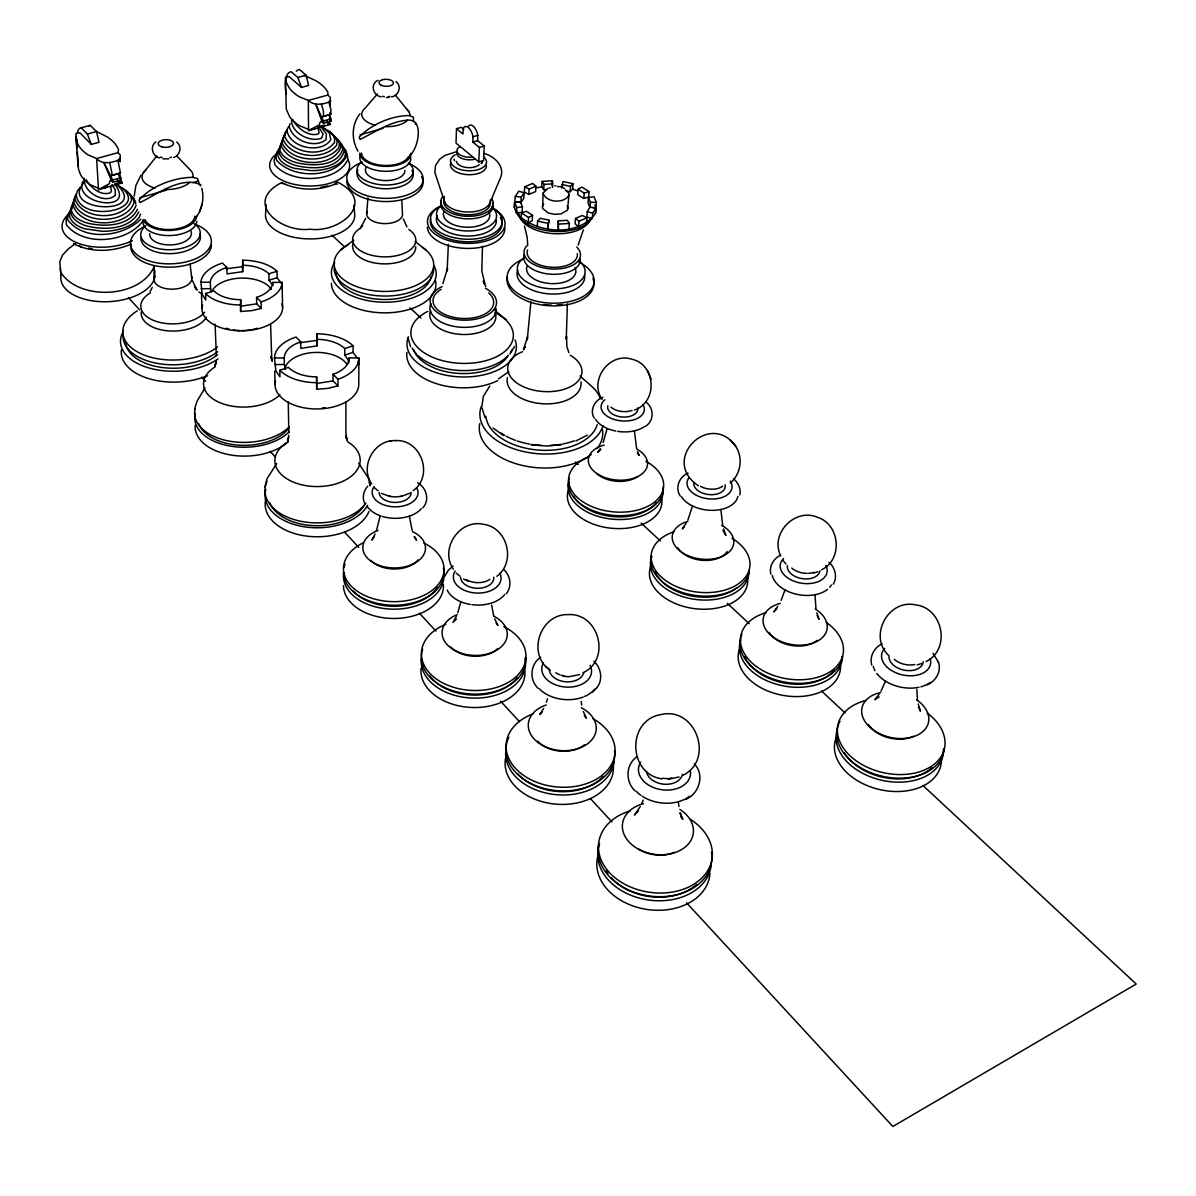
<?xml version="1.0" encoding="UTF-8"?>
<svg xmlns="http://www.w3.org/2000/svg" width="1196" height="1196" viewBox="0 0 1196 1196"><rect width="100%" height="100%" fill="white"/><g stroke="black" fill="none" stroke-linecap="round" stroke-linejoin="round"><path stroke-width="1.5" d="M348.784 362.837L348.006 359.607L344.747 355.122L344.747 348.574L353.074 345.794L353.059 352.342L357.32 358.157M345.913 401.811L345.883 432.474L346.825 440.098L345.764 435.508L347.363 440.158M349.172 361.177L349.187 357.888L358.905 357.888L358.77 383.991A41.875 24.563 -0.3 0 1 314.04 408.912A41.875 24.563 -0.3 0 1 275.484 380.911M721.009 510.752L722.728 525.612M279.819 370.237L288.4 367.366A32.471 18.762 -0.2 0 0 316.641 376.875L316.611 382.645A42.219 24.398 -0.2 0 1 279.819 370.237L279.954 376.83L275.872 370.88L274.467 357.933A42.219 24.398 -0.2 0 1 295.995 337.033L300.749 341.817L300.824 348.365L316.91 345.883L316.94 340.382L299.449 342.789M353.074 345.794A42.219 24.398 -0.2 0 0 316.88 333.848L316.85 339.35A32.471 18.762 -0.2 0 1 344.747 348.574M316.671 389.268L316.701 383.482L333.056 380.896L337.99 385.874L327.719 388.401L316.671 389.268L316.641 376.875M330.275 105.412L330.29 97.28L327.868 95.067L327.883 92.137L326.254 89.64A61.983 30.423 -0.1 0 0 315.789 80.685L304.113 75.288M134.206 196.159L135.896 185.455L140.964 175.259M916.854 689.434L917.467 700.557M153.955 278.683L154.179 265.796M77.232 133.219A27.643 9.12 72.4 0 1 81.149 127.778L90.253 125.356L96.457 131.575L99.074 142.279L91.33 144.372L79.773 132.666L75.916 133.698L76.155 139.454L78.233 144.94A64.18 31.993 -1.8 0 0 87.846 154.762L96.592 158.545L98.521 189.641L122.007 183.033L122.037 181.897L117.567 181.344A6.443 2.243 72.9 0 1 117.612 179.863M288.52 126.836L286.965 129.736C288.52 147.766 321.485 154.777 330.829 139.543L329.289 132.92L322.307 126.791M119.66 176.679L119.749 172.957M120.034 161.789L120.273 155.061L118.045 152.654L118.494 149.47L117.148 146.749A65.78 33.025 -3 0 0 107.431 137.047L95.904 131.201M448.365 244.343L447.125 270.939L447.543 268.472L442.819 283.766M463.869 129.437L461.267 127.314L456.498 128.705L456.02 143.086L478.819 161.923L483.603 160.488L484.201 146.017L477.608 140.635L477.817 135.342A9.912 4.754 73.8 0 0 473.601 126.507A9.912 4.754 73.8 0 0 468.518 126.253M814.939 594.576L816.046 609.452M98.76 188.415L90.089 184.603A63.627 32.337 -1.9 0 1 80.551 174.691L78.473 169.144L77.366 152.221M478.819 161.923L479.402 147.452L472.809 142.04L473.003 136.763A9.927 4.739 73.7 0 0 468.279 127.449A9.927 4.739 73.7 0 0 463.181 128.734L462.987 134.012L456.498 128.705M482.466 246.271L481.809 271.029L485.621 286.681M282.585 308.015L282.106 282.376L272.763 282.361A31.245 17.207 -1.1 0 1 256.542 297.356L261.087 301.93L261.251 308.419L251.28 310.706L240.62 311.483L240.68 299.688A31.245 17.207 -1.1 0 1 213.92 290.897L205.563 293.498L205.832 299.987L202.154 294.515L200.913 282.211A40.619 22.365 -1.1 0 1 222.471 263.09L226.836 267.485L227.076 273.914L242.639 271.686L242.698 260.22A40.619 22.365 -1.1 0 1 277.009 271.268L277.143 277.696L281 283.048M242.639 271.686L242.698 260.22M240.62 311.483L240.68 299.688M514.31 207.342L514.594 201.945L520.589 201.975L522.383 206.788L522.099 212.2L516.388 212.993L514.31 207.342L515.312 196.353L518.765 191.181L524.117 192.78L523.833 198.162L520.903 202.587L515.042 201.735M329.513 119.72L329.902 112.559M514.594 201.945L516.672 207.581L516.388 212.993C535.18 233.728 578.326 237.481 595.518 213.366L596.356 202.348L594.023 196.757L588.402 197.534L588.013 202.916L589.987 207.7L590.39 202.318L588.402 197.534M520.903 202.587L521.202 197.191L524.117 192.78M521.142 218.315L521.426 212.903L526.464 211.318L532.549 215.235L532.25 220.647L528.258 222.919L528.572 217.493L532.549 215.235M524.67 186.8L524.371 192.167L528.856 194.395L535.629 191.539L535.943 186.172L532.624 183.466L524.67 186.8L529.155 189.028L535.943 186.172M528.856 194.395L529.155 189.028M530.875 302.005L527.242 339.843L527.556 336.928L523.414 349.785L525.343 346.601L523.669 349.232M537.273 226.493L537.602 221.066L540.248 218.255L549.024 220.184L547.559 228.765L549.024 220.184M546.662 189.581L543.717 189.775L541.758 186.77L542.087 181.403L552.417 180.746L552.657 187.413M565.663 189.94L568.713 193.199L568.982 194.978L567.472 210.212L561.059 213.905L554.495 214.338L548.127 212.948L542.55 208.373L543.119 193.064L547.424 188.594M543.717 189.775L544.03 184.408L542.087 181.403M327.121 121.11A6.144 2.631 73.8 0 0 326.957 122.575L330.38 123.323L329.961 124.534L308.553 130.558L308.329 100.419L299.568 96.921A60.712 29.451 0.9 0 1 289.193 87.876L286.502 82.838L285.515 77.546L289.043 76.604L301.512 87.398L308.568 85.484L306.146 75.243L299.463 69.517A26.327 11.377 74.9 0 0 296.294 71.207M552.089 186.098L552.417 180.746M558.263 220.871L558.383 229.557L558.263 220.871L567.293 220.273L569.341 223.413L568.967 228.84M561.657 188.086L562.972 181.523L573.019 183.691L572.66 189.058L570.133 191.734L565.828 190.807M570.133 191.734L570.492 186.367L573.019 183.691M567.367 303.904L566.276 339.305L566.53 336.39L566.889 346.661L568.907 352.641M575.5 218.419L575.127 223.831L578.58 226.657L578.969 221.245L575.5 218.419L582.317 215.459L586.952 217.762L586.548 223.174M578.102 189.297L577.728 194.664L583.827 198.476L588.701 196.921L589.09 191.569L581.929 187.114L578.102 189.297L584.216 193.094L589.09 191.569M583.827 198.476L584.216 193.094M587.251 211.587L586.862 216.999L592.319 218.629L592.723 213.217L595.922 207.969L590.002 207.117L587.251 211.587L592.723 213.217M595.518 213.366L595.922 207.969M366.664 213.949L367.934 197.863M119.824 161.52L120.138 158.066L117.881 160.369C111.183 162.776 101.899 164.719 96.592 158.545L118.045 152.654M291.45 120.617C292.123 133.354 310.198 142.683 321.634 138.168L323.099 134.027L318.39 126.507M288.729 435.224L287.982 440.307L288.714 437.243M330.006 104.994L330.559 100.045L328.855 102.109C322.337 104.53 313.741 105.876 308.329 100.419L327.868 95.067M481.913 406.55L483.319 396.414L489.807 386.009M380.044 516.403L376.411 530.83M196.099 217.253C202.303 209.151 204.441 198.147 201.765 188.295M607 429.14L603.203 442.415M410.467 154.987C418.51 147.183 424.565 117.731 406.67 120.213C389.776 121.753 374.184 132.517 360.235 139.379A2.556 1.57 79.2 0 1 359.263 137.047C371.164 124.414 391.869 115.399 409.72 115.593L409.899 114.786A24.084 11.975 1.4 0 0 406.356 108.806M460.624 602.62L457.769 612.845M281.897 141.158L280.985 145.224C289.178 166.827 333.4 169.174 341.234 146.57L339.933 142.459L336.689 138.601M84.363 178.189C82.315 191.898 105.039 205.069 115.294 195.247L115.279 189.76L111.946 184.528M578.116 245.135L583.334 229.931M692.439 506.207L687.864 520.036M264.899 487.265L266.977 478.789L276.71 463.51M215.743 363.195L215.131 365.647L216.386 361.312M739.861 494.905C741.191 488.701 738.007 482.556 733.417 478.535M280.103 146.181L278.952 150.487A33.742 17.163 0.3 0 0 295.233 165.332C311.139 169.369 338.333 170.415 344.089 151.249A33.757 17.178 0.3 0 0 340.845 144.163M785.025 589.718L781.152 600.437M266.215 204.576L265.497 214.697A44.641 23.666 0.1 0 0 309.884 238.916A44.641 23.666 0.1 0 0 354.749 215.101L353.971 204.994M194.559 409.361L196.862 401.572L204.92 387.953M75.976 194.111L74.765 198.162C80.76 220.438 123.906 221.723 131.56 200.076C131.186 193.333 125.057 188.938 119.271 186.696M136.075 205.473C127 228.63 79.385 228.989 72.672 204.157L74.212 199.732M279.146 148.827L277.771 153.252A32.92 16.774 0.3 0 0 294.216 168.277L311.289 170.639A34.624 17.641 0.3 0 0 341.024 161.998L344.448 157.857L345.614 153.417A32.905 16.759 0.3 0 0 341.144 144.91M546.348 702.261L547.469 698.823M74.9 196.936L73.494 201.182C79.908 224.923 125.565 225.237 134.057 202.752L133.234 198.446L130.424 194.395L125.834 190.882M290.045 123.681L289.193 126.283C292.138 140.53 314.907 149.186 326.089 139.498L326.388 133.877L321.769 127.673M199.657 211.468L200.734 208.194M201.092 207.117L202.229 203.679M200.36 185.933L200.838 184.782C181.314 175.498 156.676 194.634 140.052 202.513A2.691 1.465 77.9 0 1 139.065 200.046C151.264 185.993 173.809 177.546 192.75 177.322L193.049 176.44A25.535 13.096 -1.6 0 0 190.224 169.892L176.933 156.108M154.448 265.871C141.188 298.492 79.1 301.257 60.667 272.284L59.8 261.76L62.476 255.167L68.157 249.067L75.527 243.491M137.525 209.255C128.585 227.016 103.006 227.21 86.052 222.695A34.669 18.045 -2.6 0 1 71.401 207.072L73.18 202.528M138.841 211.856C129.661 230.17 103.275 230.409 85.813 225.73A35.701 18.613 -2.6 0 1 70.728 209.614L72.567 204.92M568.982 194.978C564.632 203.993 545.839 202.842 543.119 193.064M542.311 206.579L543.672 204.097M365.662 218.36L360.25 228.526L362.657 225.341L361.327 226.926M275.887 155.375L274.138 160.085L274.901 164.779C290.912 184.244 337.003 183.496 348.006 159.232L347.019 154.583L344.747 151.728M287.563 440.382L288.415 438.08M643.194 800.139L641.878 803.473M140.53 214.114L139.304 217.328L135.103 221.858A36.642 19.121 -2.7 0 1 102.497 231.336L84.796 228.795A34.834 18.194 -2.7 0 1 69.562 212.484L71.64 207.67M885.429 681.346L881.004 691.109M489.882 202.946L500.675 177.367C505.071 166.08 494.112 156.048 484.021 153.477M214.682 365.767L215.624 363.584M143.52 220.124C128.136 242.833 83.451 247.228 66.333 224.624L66.184 219.511L68.695 214.398M82.913 181.388C72.717 204.142 134.834 213.441 115.833 185.649M456.468 616.119L452.836 622.473L456.543 619.02M152.236 287.444L150.143 291.54M415.371 124.22L415.879 123.143M375.081 533.999L371.941 540.084L374.139 536.526L373.406 537.438M107.55 185.888L105.412 188.056L103.379 188.235M596.998 687.536C603.262 679.597 601.08 667.772 593.874 661.224M506.327 593.665C512.112 586.578 510.587 575.68 503.935 569.715M444.972 575.934L448.186 570.417L453.06 566.007M640.294 806.538L634.538 815.044L638.081 811.023L637.214 811.755M543.687 708.481L539.725 714.55L542.132 712.069M422.831 507.837C430.082 500.107 426.359 487.43 417.539 482.736M509.974 354.046L514.534 346.526M833.163 584.261C837.738 577.13 835.077 567.532 828.963 562.24M686.28 522.966L682.273 528.991L684.306 526.958M600.243 448.709L597.731 452.327L600.855 449.472M287.1 129.691L285.037 132.891L284.633 136.434C292.033 153.761 323.339 157.992 334.432 142.503L334.716 138.93L333.295 135.298L330.29 131.844L321.784 126.985M879.195 694.158L874.71 699.81L879.135 696.954M777.789 606.417L773.797 611.963L776.757 608.689L775.89 609.467M482.481 161.894L481.24 163.643L481.659 163.045M286.173 132.352L283.751 135.731L283.108 139.454C290.987 158.291 324.52 160.967 336.644 145.09L337.152 141.352L335.822 137.555L328.182 130.857M367.725 486.219C363.674 490.689 361.984 497.297 364.466 502.948M285.321 134.879L282.63 138.452L281.837 142.369C290.165 162.507 325.79 164.345 338.767 147.87L339.41 143.939L338.109 139.977L331.352 133.803M360.011 113.755C351.564 124.16 351.176 139.723 357.978 151.115M79.908 187.652L77.262 191.136L76.335 194.993C80.072 225.311 157.08 209.001 116.894 184.633C150.442 215.998 58.754 212.679 83.615 182.973M407.447 120.198L406.999 120.781A24.084 11.975 1.4 0 1 386.323 126.686L385.037 126.597M334.461 184.588L336.345 182.226M143.356 172.762L156.855 155.988M281.867 183.661L282.615 182.719M282.959 141.278L280.836 143.849L279.714 148.035A32.755 16.639 0.4 0 0 295.532 162.417C310.96 166.319 337.332 167.35 342.953 148.782A32.77 16.654 0.3 0 0 338.498 140.65M377.443 94.021L364.81 108.447A24.084 11.975 1.4 0 0 374.124 124.952L375.649 125.281M189.641 182.36L189.073 183.003A25.535 13.096 -1.6 0 1 166.244 189.521L164.899 189.417M280.312 147.915L277.382 151.1L275.753 155.659L276.575 160.234C292.945 179.251 335.613 178.907 347.094 155.136L346.078 150.606L339.993 144.641M155.824 141.92C149.5 146.331 152.445 156.512 159.726 157.962M592.498 692.215L597.312 687.207M140.814 219.212C122.919 237.077 84.064 241.607 67.783 219.944L67.574 214.966L72.298 207.7M730.218 483.02C742.073 473.452 743.718 453.747 732.834 442.939M540.682 657.292C530.187 664.109 529.036 679.791 538.036 688.268M636.451 757.068C625.568 765.036 625.359 781.81 635.001 790.855M496.848 576.308C516.403 561.881 507.508 527.331 483.393 524.282C459.369 518.84 439.321 549.114 453.404 569.161M645.182 426.479C654.197 421.336 654.347 408.06 646.034 402.185M413.173 490.614C434.178 475.784 420.992 438.812 395.338 440.606M340.651 250.024L353.762 240.187M98.521 189.641L109.479 183.616A6.458 2.228 72.9 0 1 112.813 182.33L120.916 180.058L120.766 177.741L118.763 173.57L110.645 175.827L103.858 162.566L111.512 180.82L110.645 175.827L120.452 172.837L117.881 160.369M281.299 182.704C242.564 203.066 281.523 233.115 309.854 229.184C339.604 233.414 377.921 202.184 337.347 182.016M308.553 130.558L319.601 124.638A6.159 2.616 73.8 0 1 323.533 123.203L330.918 121.125L330.903 118.867L328.9 114.921L321.515 116.984L315.729 104.127L322.143 121.798L321.515 116.984L330.888 114.113L330.873 109.314L328.855 102.109M498.448 378.833L508.898 371.687M927.199 684.874C935.795 681.197 941.805 671.21 938.352 661.986M926.078 661.582C951.298 649.114 942.956 607.643 915.329 604.862C888.18 598.852 868.087 636.496 888.673 655.393M377.996 80.311C369.818 83.855 373.003 95.77 381.165 96.846M685.114 799.616C699.062 794.338 705.221 774.963 694.308 763.9M682.752 775.367C715.044 759.879 695.698 705.984 660.835 714.595C626.525 720.231 627.945 774.335 662.076 778.88M882.095 643.852C874.246 647.395 869.268 656.589 871.749 665.051M821.637 569.745C843.344 559.339 839.981 523.953 817.077 517.15C794.518 507.762 769.671 534.074 780.764 555.856M314.787 128.764L311.633 129.646M582.93 672.75C611.515 659.998 599.032 612.472 568.04 614.624C539.919 613.683 526.39 654.84 550.28 670.209M780.181 555.452C773.363 558.667 768.923 566.665 770.822 574.155M688.074 473.123C679.283 476.486 674.694 488.013 680.3 496.026M575.874 440.965L587.371 435.15M634.493 410.034C657.935 402.08 656.096 364.631 631.981 359.249C609.661 351.818 588.656 379.954 602.096 399.419M602.784 397.326C594.666 400.212 589.314 410.437 594.277 418.226M409.794 493.23L400.914 496.534M173.674 157.468C180.118 155.45 182.405 146.241 176.739 142.07M578.969 221.245L586.952 217.762M120.452 172.837L118.763 173.57L119.331 176.888M328.9 114.921L330.888 114.113M131.231 244.044C113.216 252.012 91.225 252.924 73.494 243.7M391.421 96.936C398.567 95.919 402.26 86.157 395.966 81.627M344.747 355.122L353.059 352.342M679.074 776.952L668.056 779.358M917.227 664.931L921.907 663.406M242.444 265.258A31.245 17.207 -1.1 0 1 268.891 273.794L269.025 280.238L277.143 277.696M268.891 273.794L277.009 271.268M548.815 188.161L550.205 187.727M579.716 674.559L569.057 676.712L563.361 676.263M813.37 573.138L817.944 571.748M479.402 147.452L484.201 146.017M472.809 142.04L477.608 140.635M473.003 136.763L477.817 135.342M139.738 197.789L166.394 190.179M193.034 182.569L198.357 181.044L197.594 178.593L192.75 177.322M360.056 134.849L383.079 128.286M112.813 182.33L112.648 180.013L120.766 177.741M323.533 123.203L323.518 120.946L330.903 118.867M114.696 183.93L120.019 182.45L122.007 183.033M319.183 126.462L324.475 124.967M81.149 127.778L87.338 134.027L96.457 131.575M286.143 93.841A26.387 10.794 73.3 0 1 291.166 71.73L297.834 77.471L306.146 75.243M395.532 440.606C374.094 439.44 359.413 466.515 371.732 483.946M261.251 308.419L256.721 303.844L240.889 306.176M225.969 268.801L242.893 266.633M537.049 187.802L541.758 186.77M320.588 187.443L327.51 185.978M457.231 151.503L445.062 155.375L439.694 159.188L435.553 165.407L434.866 172.508L444.897 202.737M516.672 207.581L522.383 206.788M561.686 444.718L546.587 446.003L531.174 444.822M390.15 441.04L391.854 440.92M558.726 224.13L569.341 223.413M544.03 184.408L552.881 183.84M168.666 158.859L163.045 158.829M386.323 97.564L388.969 97.414M274.467 357.933L284.244 357.933A32.471 18.762 -0.2 0 1 300.749 341.817M274.617 364.526L284.364 364.511L285.351 369.4M200.913 282.211L210.317 282.226A31.245 17.207 -1.1 0 1 226.836 267.485M201.197 288.685L210.571 288.699L211.079 291.689M554.809 185.843L555.766 185.858M590.39 202.318L596.356 202.348M592.977 207.715L595.952 207.73L594.786 204.92M557.351 186.486L562.613 186.875M409.72 115.593L413.382 117.208L413.457 121.544M515.312 196.353L521.202 197.191M561.896 184.513L570.492 186.367M537.602 221.066L547.888 223.323M155.151 188.011L153.581 187.667A25.535 13.096 -1.6 0 1 146.256 169.623M88.743 247.976L92.271 248.798M390.509 496.579L381.375 493.38M327.988 123.98L329.961 124.534M308.628 129.422L299.927 125.909A60.204 29.78 0.9 0 1 289.641 116.774L286.263 109.015L285.515 77.546M572.66 189.058L577.1 190.762M282.032 182.913C299 190.941 319.616 191.121 336.719 183.377L337.123 184.528M463.54 579.058L468.04 581.211M521.426 212.903L528.572 217.493M563.301 187.862L564.602 188.729M736.018 446.497C709.886 409.66 659.489 460.116 698.419 485.755M497.192 313.367L506.087 319.481M80.775 246.735L81.627 247.333L79.429 245.614M493.096 427.989L503.277 435.434M130.02 195.023L135.283 201.003L135.806 203.978M415.176 241.487L426.225 250.293M545.615 666.441L549.338 669.431M456.244 573.168L460.026 576.263M374.273 487.639L378.115 490.794M494.411 309.809L504.891 319.078A51.279 29.287 2.2 0 1 492.408 358.516A51.279 29.287 2.2 0 1 422.323 351.504A51.279 29.287 2.2 0 1 427.869 311.379M580.075 375.933C586.997 382.929 596.968 388.745 600.362 398.522M332.114 235.313L344.418 246.765M410.064 307.895L420.992 318.076M575.53 461.97L578.266 464.511M641.161 523.086L660.312 540.906M727.317 603.307L749.204 623.684M821.682 691.168L844.929 712.816M922.864 785.398L1136.2 984.039L892.859 1126.483L686.594 902.845M349.187 357.888A32.471 18.762 -0.2 0 1 333.041 374.288L337.99 379.267L337.99 385.874M128.286 297.565L139.678 309.914M201.72 377.174L205.518 381.3M270.087 451.296L275.155 456.797M344.792 532.295L358.71 547.394M419.482 613.279L435.942 631.114M500.526 701.125L519.513 721.711M590.405 798.584L611.918 821.906M933.015 653.39L938.561 662.405M729.904 439.709L732.505 442.61M782.603 560.072L786.026 564.004M284.259 183.466L284.992 184.319M722.892 530.321L725.867 535.434L723.595 528.931M637.319 453.284L639.187 455.482L637.513 451.505M395.338 95.142L408.897 111.691M197.191 290.06L194.544 286.487L196.637 289.611L192.556 280.821M681.182 817.047L682.871 819.365L680.061 812.772L681.526 817.047L680.449 813.579M584.306 715.372L586.339 718.198L583.364 711.575M269.025 280.238L271.985 284.364M496.071 622.922L497.91 625.508L494.8 618.915M414.115 536.735L416.612 540.308L414.743 536.795M918.633 707.18L920.427 711.186L918.169 703.966M358.576 463.151L368.547 478.295L370.132 485.038M567.233 205.847L568.07 208.493M86.127 179.684C90.702 187.518 100.972 196.488 110.451 192.691L111.407 191.061L110.615 186.307M406.924 226.836L403.306 218.868M321.515 116.984L323.518 120.946M110.645 175.827L112.648 180.013M199.627 184.857L198.357 181.044M317.792 128.017L319.138 132.382L318.435 133.892C308.478 137.136 297.146 128.166 292.676 119.54M817.182 615.312L818.976 619.379L816.838 612.815M651.087 379.311L647.485 370.521M524.461 226.104L527.197 237.361L527.735 245.404M87.338 134.027L91.33 144.372M297.834 77.471L301.512 87.398M410.497 346.556L408.015 337.825M453.987 159.083L454.644 161.041M412.201 530.59L409.376 516.209M272.284 361.267L270.999 356.528L271.806 360.669L270.58 324.191M482.108 408.15L485.008 417.554M109.733 162.611L112.319 175.094M493.664 615.746L491.631 605.027M321.44 104.157L323.473 111.378L323.488 116.176M358.097 361.297L358.875 364.451M636.586 448.216L634.433 431.218M281.613 285.949L282.226 288.834M581.151 701.454L581.719 705.027M678.476 802.92L678.924 806.523M190.089 264.062L191.853 278.758M60.368 268.278L60.906 274.96M76.2 137.405L77.082 148.513M75.811 136.598L78.129 166.274M154.703 270.341L154.912 273.959M401.736 199.822L402.514 214.114A17.94 9.523 1.2 0 1 382.6 223.517A17.94 9.523 1.2 0 1 367.202 211.498M201.481 295.128L202.034 307.925M210.317 282.226L210.571 288.699M215.101 324.161L216.356 355.675M256.542 297.356L256.721 303.844M272.763 282.361L272.838 285.59M274.751 371.074L275.035 384.11M288.266 401.931L288.804 432.653M284.244 357.933L284.364 364.511M316.88 333.848L316.91 345.883M333.041 374.288L333.056 380.896M613.189 764.02A54.269 38.765 4.8 0 1 556.409 804.19A54.269 38.765 4.8 0 1 506.177 755.603M580.957 381.778A37.031 21.707 3.6 0 1 543.178 403.785A37.031 21.707 3.6 0 1 507.463 377.637M570.343 355.272A37.181 21.633 3.6 0 1 570.372 386.771A37.181 21.633 3.6 0 1 516.463 382.72A37.181 21.633 3.6 0 1 522.667 351.669M574.289 440.801A56.272 33.548 3.6 0 1 562.763 444M561.029 444.329A56.272 33.548 3.6 0 1 550.115 445.48M541.414 445.45A56.272 33.548 3.6 0 1 531.473 444.434M529.664 444.135A56.272 33.548 3.6 0 1 517.33 440.995M515.67 440.427A56.272 33.548 3.6 0 1 506.357 436.301M504.951 435.523A56.272 33.548 3.6 0 1 500.421 432.653M575.052 267.635A24.682 13.53 3.6 0 1 552.014 283.631A24.682 13.53 3.6 0 1 527.047 266.364M580.03 258.814A28.241 15.369 3.6 0 1 550.384 274.183A28.241 15.369 3.6 0 1 524.267 254.658M579.043 260.728A33.966 18.628 3.6 0 1 573.347 285.261A33.966 18.628 3.6 0 1 527.929 282.675A33.966 18.628 3.6 0 1 524.297 257.618M584.62 275.2A33.907 18.658 3.6 0 1 549.009 293.887A33.907 18.658 3.6 0 1 517.689 270.191M577.309 253.582A25.176 13.664 3.6 0 1 550.878 267.216A25.176 13.664 3.6 0 1 527.6 249.889M592.902 278.324A43.534 24.04 3.6 0 1 552.313 305.847A43.534 24.04 3.6 0 1 507.418 276.575M603.053 425.522A62.102 37.121 3.6 0 1 530.232 452.821A62.102 37.121 3.6 0 1 481.24 406.565M578.715 261.909A43.564 24.025 3.6 0 1 582.198 297.012A43.564 24.025 3.6 0 1 518.885 294.111A43.564 24.025 3.6 0 1 522.831 259.353M597.223 424.61A56.182 33.578 3.6 0 1 538.634 450.085A56.182 33.578 3.6 0 1 485.875 416.163M592.11 217.672A38.272 20.227 3.6 0 1 551.64 231.232A38.272 20.227 3.6 0 1 516.822 210.765M589.269 221.17A35.775 18.957 3.6 0 1 551.251 233.444A35.775 18.957 3.6 0 1 519.079 214.323M562.075 304.487A35.402 19.599 3.6 0 1 556.648 305.055M551.401 305.13A35.402 19.599 3.6 0 1 543.627 304.457M576.771 247.094A28.285 15.354 3.6 0 1 553.165 269.055A28.285 15.354 3.6 0 1 526.913 245.748M602.515 429.693A61.833 37.24 3.6 0 1 597.103 448.545M591.228 454.405A61.833 37.24 3.6 0 1 518.556 464.482A61.833 37.24 3.6 0 1 479.745 423.593M347.513 441.713A42.667 26.103 -0.6 0 1 347.677 478.744A42.667 26.103 -0.6 0 1 287.145 478.968A42.667 26.103 -0.6 0 1 287.788 441.922M368.936 511.454A52.699 33.01 -0.7 0 1 308.105 536.286A52.699 33.01 -0.7 0 1 265.572 500.048M367.621 505.325A52.773 32.89 -0.7 0 1 304.412 526.808A52.773 32.89 -0.7 0 1 265.841 489.448M365.901 503.172A52.803 32.83 -0.7 0 1 299.508 520.993A52.803 32.83 -0.7 0 1 267.022 481.27M369.22 482.407A52.803 32.83 -0.7 0 1 370.162 485.77M365.184 503.621A49.619 30.932 -0.7 0 1 316.372 525.747A49.619 30.932 -0.7 0 1 269.638 502.619M325.327 407.672A32.157 18.912 -0.3 0 1 321.993 408.105M358.905 357.888A42.219 24.398 -0.2 0 1 337.99 379.267M284.648 369.429A32.337 18.837 -0.3 0 1 312.724 352.566A32.337 18.837 -0.3 0 1 347.139 364.601M408.808 229.408A31.634 17.058 1.1 0 1 405.608 252.685A31.634 17.058 1.1 0 1 362.253 251.758A31.634 17.058 1.1 0 1 360.25 228.361M415.715 246.705A31.559 17.103 1.1 0 1 382.017 263.808A31.559 17.103 1.1 0 1 353.044 243.521M422.472 247.378A49.828 27.284 1.1 0 1 416.806 285.067A49.828 27.284 1.1 0 1 347.677 282.376A49.828 27.284 1.1 0 1 348.455 244.492M433.909 265.542A52.43 28.868 1.1 0 1 382.032 302.169A52.43 28.868 1.1 0 1 334.805 262.432M431.233 276.381A47.646 26.237 1.1 0 1 381.599 299.434A47.646 26.237 1.1 0 1 336.151 272.718M409.062 163.254A28.106 14.502 1.3 0 1 403.65 181.672A28.106 14.502 1.3 0 1 367.411 181.433A28.106 14.502 1.3 0 1 360.624 162.94M411.977 170.49A28.076 14.531 1.3 0 1 385.62 188.759A28.076 14.531 1.3 0 1 357.888 170.161M421.47 176.56A38.152 19.824 1.2 0 1 390.673 201.406A38.152 19.824 1.2 0 1 346.825 181.239M409.675 154.927A25.46 13.036 1.3 0 1 385.77 171.297A25.46 13.036 1.3 0 1 360.609 154.613M408.494 156.541A23.815 12.154 1.3 0 1 382.705 165.377A23.815 12.154 1.3 0 1 361.536 153.088M410.826 153.417A25.505 13.021 1.3 0 1 385.845 166.379A25.505 13.021 1.3 0 1 359.846 153.073M404.861 170.445A19.734 10.181 1.3 0 1 382.944 180.476A19.734 10.181 1.3 0 1 366.006 167.575M408.24 163.179A38.182 19.809 1.3 0 1 413.024 192.436A38.182 19.809 1.3 0 1 356.602 191.315A38.182 19.809 1.3 0 1 362.224 162.267M433.58 268.397A49.754 27.314 1.1 0 1 384.813 296.055A49.754 27.314 1.1 0 1 334.103 268.143M435.389 280.477A52.25 28.958 1 0 1 387.384 312.814A52.25 28.958 1 0 1 331.412 283.273M389.866 96.368A7.266 3.558 1.4 0 1 388.132 96.712M384.365 96.682A7.266 3.558 1.4 0 1 382.585 96.308M348.186 160.159A39.976 20.526 0.3 0 1 302.169 185.619A39.976 20.526 0.3 0 1 277.711 153.013M329.991 120.063A6.144 2.631 73.8 0 1 330.918 121.125M504.742 227.524A38.765 20.751 2.3 0 1 467.875 248.424A38.765 20.751 2.3 0 1 427.346 227.195M507.612 356.423A49.051 28.196 2.2 0 1 457.5 373.346A49.051 28.196 2.2 0 1 413.517 349.337M490.225 202.468A23.262 12.259 2.4 0 1 465.065 214.622A23.262 12.259 2.4 0 1 444.329 199.074M479.252 164.629A12.035 6.174 2.4 0 1 465.977 167.44A12.035 6.174 2.4 0 1 456.513 161.385M488.73 292.915A30.334 16.983 2.3 0 1 481.913 315.445A30.334 16.983 2.3 0 1 440.98 312.38A30.334 16.983 2.3 0 1 441.1 289.357M486.353 165.482A18 9.254 2.4 0 1 466.889 174.601A18 9.254 2.4 0 1 450.832 162.85M483.633 156.945A18.015 9.239 2.4 0 1 479.581 169.159A18.015 9.239 2.4 0 1 455.287 167.38A18.015 9.239 2.4 0 1 455.257 154.852M496.25 313.128A51.279 29.287 2.2 0 1 500.885 315.953M500.287 217.567A35.88 19.136 2.3 0 1 469.475 241.756A35.88 19.136 2.3 0 1 430.739 218.883M491.975 207.431A35.91 19.121 2.4 0 1 491.87 234.281A35.91 19.121 2.4 0 1 441.533 233.175A35.91 19.121 2.4 0 1 440.038 206.295M490.345 199.777A23.277 12.244 2.4 0 1 465.169 211.901A23.277 12.244 2.4 0 1 444.419 196.368M492.423 202.617A26.207 13.829 2.4 0 1 467.008 218.853A26.207 13.829 2.4 0 1 441.369 201.182M491.915 198.91A26.237 13.814 2.4 0 1 465.947 216.267A26.237 13.814 2.4 0 1 442.834 196.398M488.566 211.737A23.173 12.304 2.4 0 1 467.636 227.255A23.173 12.304 2.4 0 1 443.955 211.543M494.98 312.38A33.069 18.688 2.3 0 1 462.867 334.491A33.069 18.688 2.3 0 1 430.605 310.736M496.295 219.974A30.005 15.982 2.4 0 1 463.839 235.866A30.005 15.982 2.4 0 1 437.123 215.594M491.676 206.998A30.05 15.952 2.4 0 1 486.951 227.3A30.05 15.952 2.4 0 1 448.261 227.105A30.05 15.952 2.4 0 1 439.993 206.744M475.35 159.053A12.035 6.144 2.4 0 1 461.955 158.515A12.035 6.144 2.4 0 1 457.066 151.982M472.599 157.02A12.05 6.144 2.4 0 1 458.786 154.06A12.05 6.144 2.4 0 1 460.026 146.645M496.131 308.523A33.144 18.643 2.3 0 1 460.251 327.196A33.144 18.643 2.3 0 1 430.799 303.62M492.139 207.94A38.825 20.721 2.3 0 1 493.604 238.124A38.825 20.721 2.3 0 1 437.183 235.507A38.825 20.721 2.3 0 1 442.266 205.622M512.172 349.486A51.966 29.795 2.2 0 1 510.528 352.446M508.345 355.257A51.966 29.795 2.2 0 1 464.272 370.596A51.966 29.795 2.2 0 1 417.703 355.302M416.328 353.911A51.966 29.795 2.2 0 1 412.097 348.006M497.7 380.642A54.553 31.559 2.2 0 1 437.153 383.916A54.553 31.559 2.2 0 1 406.924 352.372M515.057 339.978A54.732 31.47 2.2 0 1 461.282 376.934A54.732 31.47 2.2 0 1 408.464 336.764M485.531 288.311A33.219 18.598 2.3 0 1 486.907 315.296A33.219 18.598 2.3 0 1 438.842 313.442A33.219 18.598 2.3 0 1 442.131 286.651M927.184 712.995A54.568 36.971 12.7 0 1 926.706 768.968A54.568 36.971 12.7 0 1 846.783 752.434A54.568 36.971 12.7 0 1 866.248 700.393M916.644 699.824A34.026 22.814 12.5 0 1 917.81 734.912A34.026 22.814 12.5 0 1 867.399 724.656A34.026 22.814 12.5 0 1 880.675 692.514M930.234 658.652A24.922 16.251 12.1 0 1 902.367 674.873A24.922 16.251 12.1 0 1 884.666 648.441M923.237 661.762A17.357 11.317 12.1 0 1 904.983 670.298A17.357 11.317 12.1 0 1 889.032 656.096M941.402 758.608A54.239 37.046 12.9 0 1 881.691 790.003A54.239 37.046 12.9 0 1 836.258 737.469M943.39 749.294A54.418 37.001 12.8 0 1 884.696 780.868A54.418 37.001 12.8 0 1 837.32 729.68M930.338 682.333A32.486 21.274 12.1 0 1 920.875 686.818M919.006 687.266A32.486 21.274 12.1 0 1 876.788 673.423M874.979 670.672A32.486 21.274 12.1 0 1 873.23 666.381M944.197 748.576A54.493 36.986 12.8 0 1 879.703 775.576A54.493 36.986 12.8 0 1 839.996 721.248M931.953 767.638A51.084 34.714 12.8 0 1 886.161 777.893A51.084 34.714 12.8 0 1 844.167 752.643M913.639 736.183A29.407 19.749 12.6 0 1 868.281 724.313M914.835 664.542A17.387 11.317 12 0 1 894.249 659.295M826.257 622.428A51.921 34.236 9.6 0 1 826.526 673.797A51.921 34.236 9.6 0 1 750.296 661.283A51.921 34.236 9.6 0 1 766.247 612.576M815.164 608.958A32.367 21.124 9.5 0 1 817.257 641.25A32.367 21.124 9.5 0 1 768.998 633.581A32.367 21.124 9.5 0 1 780.315 603.412M825.823 565.379A23.681 15.01 9.2 0 1 801.32 583.17A23.681 15.01 9.2 0 1 783.574 558.577M819.978 570.851A16.505 10.465 9.2 0 1 802.023 578.61A16.505 10.465 9.2 0 1 787.402 565.588M840.579 665.933A51.622 34.34 9.7 0 1 783.963 695.549A51.622 34.34 9.7 0 1 739.472 649.129M842.163 656.709A51.787 34.28 9.7 0 1 785.398 686.265A51.787 34.28 9.7 0 1 740.728 639.905M831.355 585.053A30.887 19.659 9.3 0 1 829.725 587.266M827.602 589.284A30.887 19.659 9.3 0 1 795.519 594.023A30.887 19.659 9.3 0 1 772.302 575.47M834.165 669.984A48.617 32.172 9.7 0 1 790.646 683.948A48.617 32.172 9.7 0 1 747.41 661.433M746.543 660.072A48.617 32.172 9.7 0 1 744.809 656.709M842.657 656.365A51.862 34.265 9.7 0 1 782.005 681.526A51.862 34.265 9.7 0 1 741.939 634.269M817.137 640.323A27.986 18.284 9.5 0 1 791.647 645.511A27.986 18.284 9.5 0 1 769.103 632.385M813.803 572.286A16.535 10.45 9.2 0 1 808.586 573.303M807.18 573.362A16.535 10.45 9.2 0 1 791.782 568.1M645.945 461.252A47.661 29.422 5.1 0 1 650.19 505.041A47.661 29.422 5.1 0 1 579.925 499.689A47.661 29.422 5.1 0 1 588.821 456.902M636.586 448.874A29.691 18.134 5.1 0 1 638.23 476.322A29.691 18.134 5.1 0 1 593.844 471.179A29.691 18.134 5.1 0 1 604.1 445.106M642.91 404.622A21.692 12.857 5 0 1 620.171 420.753A21.692 12.857 5 0 1 604.922 399.763M637.722 407.971A15.114 8.955 5 0 1 622.249 417A15.114 8.955 5 0 1 607.852 405.713M661.866 499.704A47.406 29.526 5.2 0 1 611.829 528.288A47.406 29.526 5.2 0 1 568.16 491.003M662.584 489.149A47.541 29.466 5.2 0 1 613.877 519.318A47.541 29.466 5.2 0 1 568.818 481.988M663.212 486.847A47.601 29.451 5.2 0 1 612.98 515.341A47.601 29.451 5.2 0 1 569.102 478.146M644.091 426.808A28.3 16.834 5 0 1 617.51 431.352M615.701 431.038A28.3 16.834 5 0 1 595.623 419.288M656.32 502.44A44.626 27.658 5.2 0 1 614.026 516.687A44.626 27.658 5.2 0 1 573.646 496.116M637.498 476.636A25.669 15.698 5.1 0 1 596.684 473.526M632.071 410.407A15.144 8.94 5 0 1 610.917 407.133M732.087 538.32A49.649 31.724 7.1 0 1 735.136 585.861A49.649 31.724 7.1 0 1 661.837 577.489A49.649 31.724 7.1 0 1 674.051 531.682M721.711 525.373A30.947 19.555 7.1 0 1 724.761 555.138A30.947 19.555 7.1 0 1 678.476 549.667A30.947 19.555 7.1 0 1 687.85 521.381M730.308 481.121A22.619 13.889 6.9 0 1 709.497 498.911A22.619 13.889 6.9 0 1 688.806 477.966M725.09 484.784A15.757 9.673 6.9 0 1 709.497 494.636A15.757 9.673 6.9 0 1 693.994 482.407M747.53 577.788A49.38 31.829 7.2 0 1 694.472 608.629A49.38 31.829 7.2 0 1 651.043 565.439M748.935 570.357A49.529 31.769 7.2 0 1 694.278 599.271A49.529 31.769 7.2 0 1 651.984 556.319M737.872 496.385A29.511 18.179 6.9 0 1 712.487 510.348A29.511 18.179 6.9 0 1 681.451 496.699M749.159 571.449A49.589 31.754 7.2 0 1 693.441 595.145A49.589 31.754 7.2 0 1 651.342 555.602M727.198 551.58A26.746 16.938 7.1 0 1 702.441 560.326A26.746 16.938 7.1 0 1 677.833 547.798M722.683 486.249A15.787 9.658 6.9 0 1 700.557 486.368M736.676 587.879A46.495 29.81 7.2 0 1 691.034 595.862A46.495 29.81 7.2 0 1 655.139 571.733M581.316 707.733A34.056 23.875 4.7 0 1 586.982 744.196A34.056 23.875 4.7 0 1 535.27 740.145A34.056 23.875 4.7 0 1 546.183 704.982M592.738 718.512A54.597 38.676 4.8 0 1 599.779 777.026A54.597 38.676 4.8 0 1 517.689 770.598A54.597 38.676 4.8 0 1 533.147 713.848M590.047 665.23A24.952 17.013 4.7 0 1 566.485 687.102A24.952 17.013 4.7 0 1 543.388 662.988M583.738 672.81A17.387 11.855 4.7 0 1 565.783 681.81A17.387 11.855 4.7 0 1 549.353 670.119M614.325 759.684A54.448 38.721 4.8 0 1 554.765 794.518A54.448 38.721 4.8 0 1 506.312 747.799M614.49 750.58A54.538 38.706 4.8 0 1 553.927 790.332A54.538 38.706 4.8 0 1 508.838 737.349M594.621 689.24A32.531 22.261 4.7 0 1 584.709 696.416M583.289 696.999A32.531 22.261 4.7 0 1 539.202 688.672M603.247 776.383A51.114 36.329 4.8 0 1 517.599 773.677M584.455 744.809A29.437 20.676 4.7 0 1 537.617 741.131M563.959 675.815A17.417 11.84 4.7 0 1 561.014 675.127M559.608 674.664A17.417 11.84 4.7 0 1 555.796 672.795M690.466 819.35A57.229 42.189 8.1 0 1 694.637 883.754A57.229 42.189 8.1 0 1 608.734 871.794A57.229 42.189 8.1 0 1 630.023 810.933M679.866 809.378A35.716 26.058 8 0 1 681.944 849.369A35.716 26.058 8 0 1 628.199 840.997A35.716 26.058 8 0 1 643.373 803.697M690.361 770.762A26.177 18.598 7.7 0 1 660.655 789.554A26.177 18.598 7.7 0 1 640.682 762.166M682.468 774.275A18.239 12.962 7.7 0 1 664.184 784.232A18.239 12.962 7.7 0 1 646.438 771.435M709.961 873.244A56.87 42.249 8.2 0 1 647.305 909.498A56.87 42.249 8.2 0 1 597.626 856.934M711.261 863.766A57.064 42.219 8.1 0 1 645.96 899.586A57.064 42.219 8.1 0 1 599.57 843.913M711.411 852.285A57.154 42.204 8.1 0 1 653.823 896.462A57.154 42.204 8.1 0 1 598.912 843.374M689.315 796.416A34.131 24.339 7.7 0 1 685.458 798.883M684.052 799.586A34.131 24.339 7.7 0 1 642.312 796.297M640.951 795.37A34.131 24.339 7.7 0 1 636.152 791.214M696.7 884.427A53.566 39.603 8.1 0 1 611.186 877.625M607.972 873.603A53.566 39.603 8.1 0 1 606.148 870.793M674.484 852.329A30.857 22.56 8 0 1 638.111 848.741M671.883 778.013A18.284 12.947 7.7 0 1 668.818 778.461M667.248 778.536A18.284 12.947 7.7 0 1 662.464 778.162M493.754 616.164A32.621 21.917 2.4 0 1 498.493 649.024A32.621 21.917 2.4 0 1 449.591 646.931A32.621 21.917 2.4 0 1 457.156 614.609M503.83 626.614A52.325 35.521 2.4 0 1 512.097 679.941A52.325 35.521 2.4 0 1 433.49 676.801A52.325 35.521 2.4 0 1 445.794 624.297M499.853 573.138A23.875 15.593 2.5 0 1 476.322 593.052A23.875 15.593 2.5 0 1 455.168 570.97M493.813 577.22A16.639 10.854 2.5 0 1 478.056 588.297A16.639 10.854 2.5 0 1 460.595 577.504M524.895 658.249A52.19 35.551 2.4 0 1 475.455 698.135A52.19 35.551 2.4 0 1 421.321 658.817M524.805 670.642A52.011 35.611 2.4 0 1 472.764 707.509A52.011 35.611 2.4 0 1 421.067 668.16M525.642 657.351A52.25 35.536 2.4 0 1 469.281 693.904A52.25 35.536 2.4 0 1 422.666 649.323M504.712 594.472A31.141 20.407 2.5 0 1 471.912 604.683M470.297 604.458A31.141 20.407 2.5 0 1 447.169 590.017M517.27 677.444A48.976 33.368 2.4 0 1 473.691 695.07A48.976 33.368 2.4 0 1 429.768 675.89M497.82 648.486A28.196 18.972 2.4 0 1 450.713 646.916M489.882 579.327A16.669 10.854 2.5 0 1 466.261 579.537M155.017 275.768A47.197 25.609 -3 0 1 104.56 301.766A47.197 25.609 -3 0 1 60.996 275.558M132.278 240.635A42.294 22.246 -2.7 0 1 77.217 242.923A42.294 22.246 -2.7 0 1 68.172 214.607M131.007 196.099A34.684 18.06 -2.6 0 1 134.505 198.91M120.049 178.922A6.443 2.243 72.9 0 1 120.916 180.058M77.082 142.563A27.643 9.12 72.4 0 1 76.843 139.065M88.818 125.849A27.583 9.777 74 0 1 90.253 125.356M204.606 312.231A33.458 18.583 -2.2 0 1 155.181 321.036A33.458 18.583 -2.2 0 1 150.442 292.811M198.88 292.018A33.458 18.583 -2.2 0 1 201.601 293.827M206.474 317.075A33.398 18.628 -2.3 0 1 168.591 330.903A33.398 18.628 -2.3 0 1 141.292 312.171M217.523 346.975A52.699 29.706 -2.3 0 1 141.337 353.881A52.699 29.706 -2.3 0 1 137.361 310.796M218.016 358.979A55.435 31.425 -2.4 0 1 148.439 367.815A55.435 31.425 -2.4 0 1 123.487 331.038M217.448 354.629A50.382 28.555 -2.4 0 1 161.938 367.471A50.382 28.555 -2.4 0 1 125.61 342.146M194.156 223.697A29.765 15.832 -1.9 0 1 191.136 244.836A29.765 15.832 -1.9 0 1 151.473 246.511A29.765 15.832 -1.9 0 1 145.718 225.73M200.435 237.72A29.736 15.862 -1.9 0 1 169.204 253.642A29.736 15.862 -1.9 0 1 141.068 237.496M199.747 233.609A29.736 15.862 -1.9 0 1 200.42 236.33M211.438 245.329A40.395 21.648 -1.9 0 1 169.01 267.156A40.395 21.648 -1.9 0 1 130.798 245.06M196.832 221.29A26.97 14.232 -1.8 0 1 168.487 235.567A26.97 14.232 -1.8 0 1 142.982 221.066M194.828 216.252A25.236 13.276 -1.8 0 1 171.626 229.438A25.236 13.276 -1.8 0 1 144.925 219.481M196.607 216.252A27.015 14.217 -1.8 0 1 171.761 230.394A27.015 14.217 -1.8 0 1 143.161 219.72M190.956 230.933A20.9 11.123 -1.9 0 1 172.209 244.851A20.9 11.123 -1.9 0 1 149.694 233.654M196.114 224.684A40.44 21.618 -1.9 0 1 201.018 255.929A40.44 21.618 -1.9 0 1 142.234 258.142A40.44 21.618 -1.9 0 1 144.163 226.642M191.435 276.082A18.986 10.375 -2.1 0 1 171.94 289.178A18.986 10.375 -2.1 0 1 154.882 275.992M217.702 351.699A52.624 29.75 -2.4 0 1 157.334 363.39A52.624 29.75 -2.4 0 1 123.203 334.446M171.611 157.05A7.714 3.902 -1.6 0 1 169.952 157.663M162.237 157.618A7.714 3.902 -1.6 0 1 160.698 156.99M207.581 375.708A55.255 31.515 -2.4 0 1 149.037 378.698A55.255 31.515 -2.4 0 1 121.379 349.994M279.894 394.77A41.098 23.995 -1.5 0 1 219.601 402.544A41.098 23.995 -1.5 0 1 215.16 366.843M281.927 303.635A40.305 22.53 -1.2 0 1 242.489 330.814A40.305 22.53 -1.2 0 1 202.602 304.98M289.372 431.577A50.86 30.259 -1.7 0 1 228.6 445.794A50.86 30.259 -1.7 0 1 195.337 413.427M289.253 426.778A50.89 30.199 -1.6 0 1 228.436 440.965A50.89 30.199 -1.6 0 1 195.157 408.658M288.415 441.518A50.785 30.378 -1.7 0 1 230.365 454.929A50.785 30.378 -1.7 0 1 195.172 425.357M289.073 427.974A47.81 28.45 -1.7 0 1 240.62 445.301A47.81 28.45 -1.7 0 1 198.984 423.982M257.364 328.242A30.947 17.357 -1.2 0 1 241.652 330.604M240.037 330.574A30.947 17.357 -1.2 0 1 233.594 329.991M229.019 329.064A30.947 17.357 -1.2 0 1 226.164 328.227M282.106 282.376A40.619 22.365 -1.1 0 1 261.087 301.93M240.411 304.98A40.619 22.365 -1.1 0 1 205.563 293.498M212.2 290.673A31.126 17.267 -1.2 0 1 241.457 278.1A31.126 17.267 -1.2 0 1 271.357 289.357M412.53 531.622A31.35 20.153 0.7 0 1 416.866 561.866A31.35 20.153 0.7 0 1 369.684 560.221A31.35 20.153 0.7 0 1 378.041 530.411M423.862 542.999A50.292 32.681 0.6 0 1 431.053 591.153A50.292 32.681 0.6 0 1 356.662 590.794A50.292 32.681 0.6 0 1 363.449 542.715M417.075 488.611A22.933 14.307 0.8 0 1 393.634 506.79A22.933 14.307 0.8 0 1 374.184 486.488M411.095 492.333A15.982 9.972 0.8 0 1 395.487 502.44A15.982 9.972 0.8 0 1 379.147 492.498M443.417 568.16A50.232 32.696 0.6 0 1 397.446 605.161A50.232 32.696 0.6 0 1 343.461 572.391M344.044 567.278A50.232 32.696 0.6 0 1 345.106 563.944M443.447 584.709A50.008 32.77 0.6 0 1 394.605 618.467A50.008 32.77 0.6 0 1 343.461 585.591M443.761 575.5A50.172 32.726 0.6 0 1 392.139 609.168A50.172 32.726 0.6 0 1 343.715 572.929M421.351 508.659A29.9 18.732 0.8 0 1 381.928 516.328M380.522 515.865A29.9 18.732 0.8 0 1 367.023 505.998M437.362 587.326A47.093 30.707 0.6 0 1 397.236 606.252A47.093 30.707 0.6 0 1 353.104 590.974M417.972 559.982A27.104 17.447 0.7 0 1 394.725 569.012A27.104 17.447 0.7 0 1 370.85 560.341M402.349 495.892A15.996 9.957 0.9 0 1 388.76 495.966M484.41 283.856L483.363 280.94L484.335 283.871M381.24 85.26A7.236 3.513 1.4 0 0 393.26 83.78A7.236 3.513 1.4 0 0 384.2 79.399A7.236 3.513 1.4 0 0 381.24 85.26M161.714 146.809A7.669 3.857 -1.5 0 0 173.54 143.535A7.669 3.857 -1.5 0 0 162.387 140.126A7.669 3.857 -1.5 0 0 161.714 146.809"/></g></svg>
